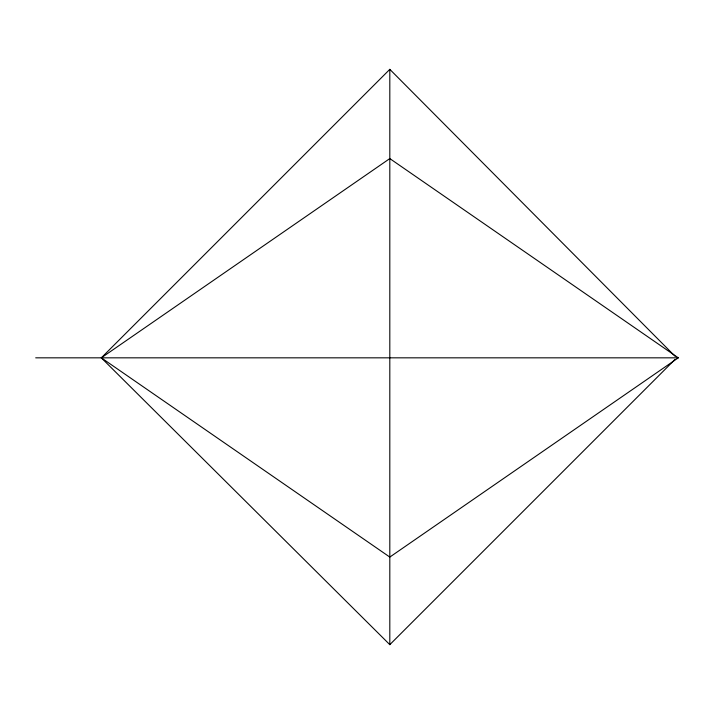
<?xml version="1.0" encoding="UTF-8"?>
<svg xmlns="http://www.w3.org/2000/svg" width="714" height="714" viewBox="0 0 714 714"><rect width="100%" height="100%" fill="white"/><g stroke="black" fill="none" stroke-linecap="round" stroke-linejoin="round"><path stroke-width="1.07" d="M675.06 356.25L389.808 69.347L101.326 357.83L389.808 644.653L675.051 359.41M678.3 357.83L389.808 557.081L101.326 357.83L389.808 158.579L678.3 357.83L35.7 357.83M389.808 69.347L389.808 644.653"/></g></svg>
